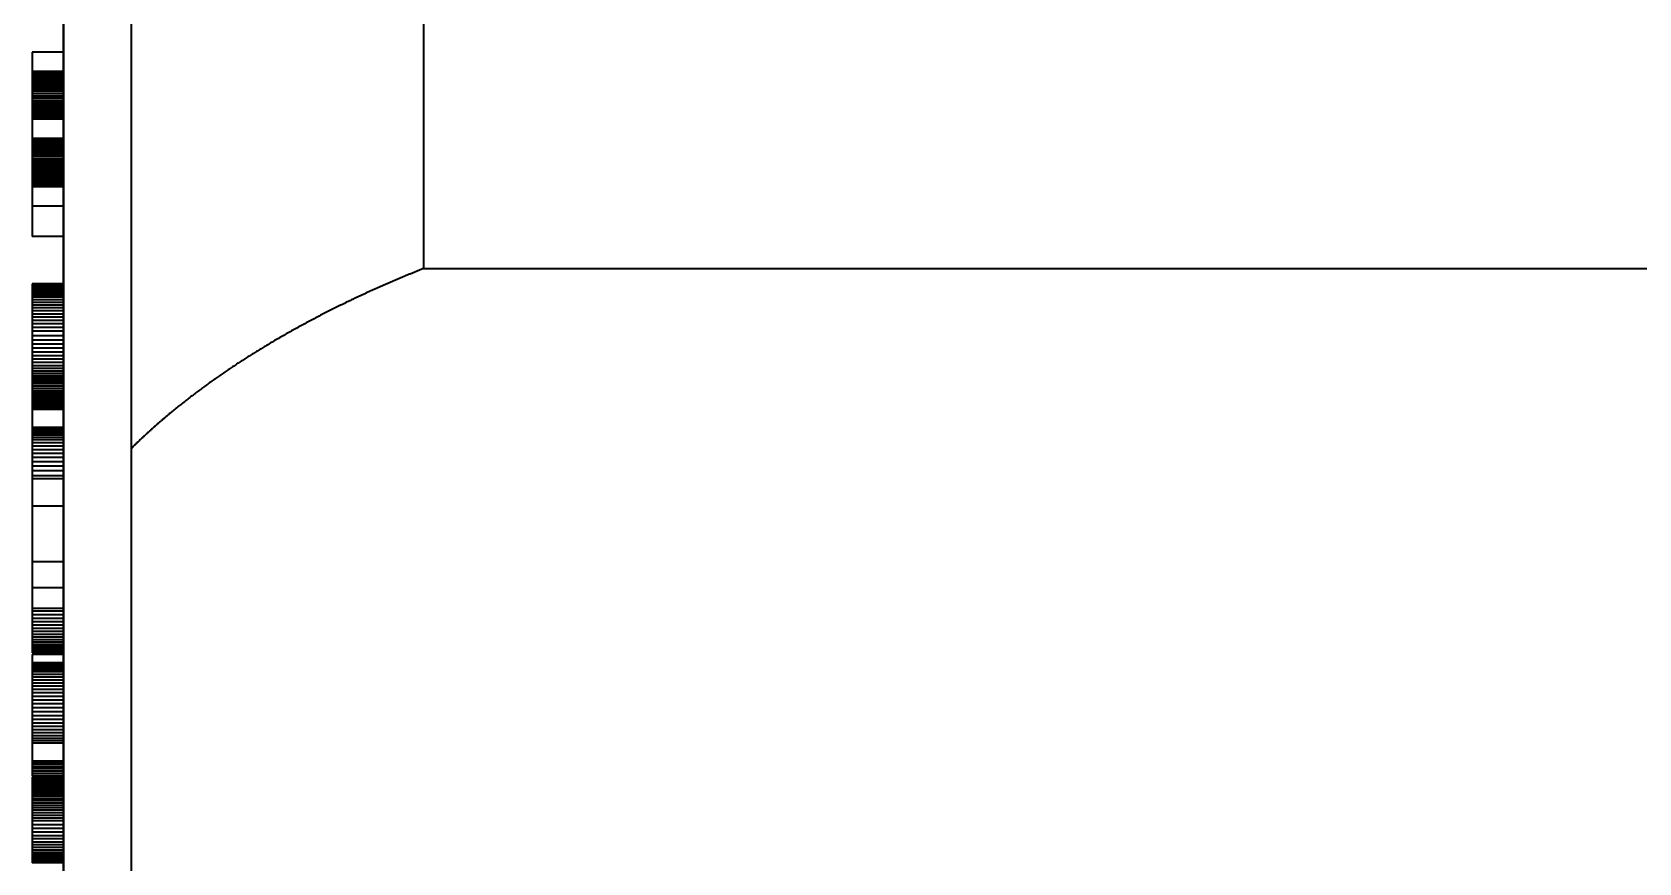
# Model space of a CAD drawing. Extents: x 23 to 417, y 3 to 294.
# Drawn here: x 45.24 to 52.93, y 211.43 to 215.41 of the extents above; entities that cross this region are included whole.
import ezdxf

# ---------------------------------------------------------------- set-up
doc = ezdxf.new("R2010")
doc.units = 0
doc.layers.get('0').update_dxf_attribs({"lineweight": 13})

# ---------------------------------------------------------------- blocks, each defined once
blk = doc.blocks.new('BLOCK4521')
at = {"color": 1, "lineweight": 35}
for p, q in [((-599.502, 25.1), (-599.502, 0)), ((-599.502, 0), (-599.502, 22.625)), ((-572.052, 4.023), (-596.058, 4.023)), ((-599.502, -22.625), (-599.502, 0)), ((-599.502, 0), (-599.502, -25.1))]:
    blk.add_line(p, q, dxfattribs=at)
at = {"color": 1, "lineweight": 35, "ltscale": 0.190277}
blk.add_line((-598.852, 2.303), (-598.852, 9.914), dxfattribs=at)
at = {"color": 1, "lineweight": 35, "ltscale": 0.119418}
blk.add_line((-596.058, 8.8), (-596.058, 4.023), dxfattribs=at)
at = {"color": 1, "lineweight": 35, "ltscale": 0.0075}
for p, q in [((-599.502, 6.095), (-599.802, 6.095)), ((-599.502, 5.912), (-599.802, 5.912)), ((-599.502, 5.912), (-599.802, 5.912)), ((-599.502, 5.911), (-599.802, 5.911)), ((-599.502, 5.911), (-599.802, 5.911)), ((-599.502, 5.909), (-599.802, 5.909)), ((-599.502, 5.908), (-599.802, 5.908)), ((-599.502, 5.906), (-599.802, 5.906)), ((-599.502, 5.903), (-599.802, 5.903)), ((-599.502, 5.901), (-599.802, 5.901)), ((-599.502, 5.898), (-599.802, 5.898)), ((-599.502, 5.894), (-599.802, 5.894)), ((-599.502, 5.89), (-599.802, 5.89)), ((-599.502, 5.886), (-599.802, 5.886)), ((-599.502, 5.881), (-599.802, 5.881)), ((-599.502, 5.875), (-599.802, 5.875)), ((-599.502, 5.869), (-599.802, 5.869)), ((-599.502, 5.862), (-599.802, 5.862)), ((-599.502, 5.855), (-599.802, 5.855)), ((-599.502, 5.847), (-599.802, 5.847)), ((-599.502, 5.838), (-599.802, 5.838)), ((-599.502, 5.829), (-599.802, 5.829)), ((-599.502, 5.82), (-599.802, 5.82)), ((-599.502, 5.81), (-599.802, 5.81)), ((-599.502, 5.8), (-599.802, 5.8)), ((-599.502, 5.789), (-599.802, 5.789)), ((-599.502, 5.778), (-599.802, 5.778)), ((-599.502, 5.767), (-599.802, 5.767)), ((-599.502, 5.755), (-599.802, 5.755)), ((-599.502, 5.743), (-599.802, 5.743)), ((-599.502, 5.731), (-599.802, 5.731)), ((-599.502, 5.719), (-599.802, 5.719)), ((-599.502, 5.696), (-599.802, 5.696)), ((-599.502, 5.674), (-599.802, 5.674)), ((-599.502, 5.654), (-599.802, 5.654)), ((-599.502, 5.633), (-599.802, 5.633)), ((-599.502, 5.614), (-599.802, 5.614)), ((-599.502, 5.595), (-599.802, 5.595)), ((-599.502, 5.577), (-599.802, 5.577)), ((-599.502, 5.56), (-599.802, 5.56)), ((-599.502, 5.544), (-599.802, 5.544)), ((-599.502, 5.528), (-599.802, 5.528)), ((-599.502, 5.514), (-599.802, 5.514)), ((-599.502, 5.501), (-599.802, 5.501)), ((-599.502, 5.49), (-599.802, 5.49)), ((-599.502, 5.48), (-599.802, 5.48)), ((-599.502, 5.472), (-599.802, 5.472)), ((-599.502, 5.465), (-599.802, 5.465)), ((-599.502, 5.46), (-599.802, 5.46)), ((-599.502, 5.456), (-599.802, 5.456)), ((-599.502, 5.453), (-599.802, 5.453)), ((-599.502, 5.453), (-599.802, 5.453)), ((-599.502, 5.269), (-599.802, 5.269)), ((-599.502, 5.268), (-599.802, 5.268)), ((-599.502, 5.267), (-599.802, 5.267)), ((-599.502, 5.264), (-599.802, 5.264)), ((-599.502, 5.261), (-599.802, 5.261)), ((-599.502, 5.257), (-599.802, 5.257)), ((-599.502, 5.252), (-599.802, 5.252)), ((-599.502, 5.246), (-599.802, 5.246)), ((-599.502, 5.24), (-599.802, 5.24)), ((-599.502, 5.232), (-599.802, 5.232)), ((-599.502, 5.224), (-599.802, 5.224)), ((-599.502, 5.214), (-599.802, 5.214)), ((-599.502, 5.203), (-599.802, 5.203)), ((-599.502, 5.191), (-599.802, 5.191)), ((-599.502, 5.178), (-599.802, 5.178)), ((-599.502, 5.164), (-599.802, 5.164)), ((-599.502, 5.149), (-599.802, 5.149)), ((-599.502, 5.132), (-599.802, 5.132)), ((-599.502, 5.115), (-599.802, 5.115)), ((-599.502, 5.096), (-599.802, 5.096)), ((-599.502, 5.076), (-599.802, 5.076)), ((-599.502, 5.061), (-599.802, 5.061)), ((-599.502, 5.046), (-599.802, 5.046)), ((-599.502, 5.031), (-599.802, 5.031)), ((-599.502, 5.016), (-599.802, 5.016)), ((-599.502, 5.001), (-599.802, 5.001)), ((-599.502, 4.987), (-599.802, 4.987)), ((-599.502, 4.973), (-599.802, 4.973)), ((-599.502, 4.959), (-599.802, 4.959)), ((-599.502, 4.946), (-599.802, 4.946)), ((-599.502, 4.932), (-599.802, 4.932)), ((-599.502, 4.92), (-599.802, 4.92)), ((-599.502, 4.907), (-599.802, 4.907)), ((-599.502, 4.896), (-599.802, 4.896)), ((-599.502, 4.885), (-599.802, 4.885)), ((-599.502, 4.876), (-599.802, 4.876)), ((-599.502, 4.866), (-599.802, 4.866)), ((-599.502, 4.858), (-599.802, 4.858)), ((-599.502, 4.85), (-599.802, 4.85)), ((-599.502, 4.843), (-599.802, 4.843)), ((-599.502, 4.837), (-599.802, 4.837)), ((-599.502, 4.831), (-599.802, 4.831)), ((-599.502, 4.826), (-599.802, 4.826)), ((-599.502, 4.822), (-599.802, 4.822)), ((-599.502, 4.818), (-599.802, 4.818)), ((-599.502, 4.815), (-599.802, 4.815)), ((-599.502, 4.812), (-599.802, 4.812)), ((-599.502, 4.81), (-599.802, 4.81)), ((-599.502, 4.808), (-599.802, 4.808)), ((-599.502, 4.807), (-599.802, 4.807)), ((-599.502, 4.807), (-599.802, 4.807)), ((-599.502, 4.623), (-599.802, 4.623)), ((-599.502, 4.332), (-599.802, 4.332)), ((-599.502, 3.877), (-599.802, 3.877)), ((-599.502, 3.87), (-599.802, 3.87)), ((-599.502, 3.862), (-599.802, 3.862)), ((-599.502, 3.851), (-599.802, 3.851)), ((-599.502, 3.839), (-599.802, 3.839)), ((-599.502, 3.824), (-599.802, 3.824)), ((-599.502, 3.808), (-599.802, 3.808)), ((-599.502, 3.79), (-599.802, 3.79)), ((-599.502, 3.771), (-599.802, 3.771)), ((-599.502, 3.749), (-599.802, 3.749)), ((-599.502, 3.725), (-599.802, 3.725)), ((-599.502, 3.7), (-599.802, 3.7)), ((-599.502, 3.674), (-599.802, 3.674)), ((-599.502, 3.647), (-599.802, 3.647)), ((-599.502, 3.619), (-599.802, 3.619)), ((-599.502, 3.589), (-599.802, 3.589)), ((-599.502, 3.559), (-599.802, 3.559)), ((-599.502, 3.527), (-599.802, 3.527)), ((-599.502, 3.494), (-599.802, 3.494)), ((-599.502, 3.46), (-599.802, 3.46)), ((-599.502, 3.425), (-599.802, 3.425)), ((-599.502, 3.381), (-599.802, 3.381)), ((-599.502, 3.339), (-599.802, 3.339)), ((-599.502, 3.299), (-599.802, 3.299)), ((-599.502, 3.261), (-599.802, 3.261)), ((-599.502, 3.224), (-599.802, 3.224)), ((-599.502, 3.189), (-599.802, 3.189)), ((-599.502, 3.156), (-599.802, 3.156)), ((-599.502, 3.124), (-599.802, 3.124)), ((-599.502, 3.094), (-599.802, 3.094)), ((-599.502, 3.066), (-599.802, 3.066)), ((-599.502, 3.041), (-599.802, 3.041)), ((-599.502, 3.018), (-599.802, 3.018)), ((-599.502, 2.997), (-599.802, 2.997)), ((-599.502, 2.98), (-599.802, 2.98)), ((-599.502, 2.965), (-599.802, 2.965)), ((-599.502, 2.953), (-599.802, 2.953)), ((-599.502, 2.943), (-599.802, 2.943)), ((-599.502, 2.936), (-599.802, 2.936)), ((-599.502, 2.932), (-599.802, 2.932)), ((-599.502, 2.931), (-599.802, 2.931)), ((-599.502, 2.919), (-599.802, 2.919)), ((-599.502, 2.897), (-599.802, 2.897)), ((-599.502, 2.876), (-599.802, 2.876)), ((-599.502, 2.855), (-599.802, 2.855)), ((-599.502, 2.835), (-599.802, 2.835)), ((-599.502, 2.816), (-599.802, 2.816)), ((-599.502, 2.797), (-599.802, 2.797)), ((-599.502, 2.779), (-599.802, 2.779)), ((-599.502, 2.762), (-599.802, 2.762)), ((-599.502, 2.746), (-599.802, 2.746)), ((-599.502, 2.731), (-599.802, 2.731)), ((-599.502, 2.718), (-599.802, 2.718)), ((-599.502, 2.707), (-599.802, 2.707)), ((-599.502, 2.698), (-599.802, 2.698)), ((-599.502, 2.69), (-599.802, 2.69)), ((-599.502, 2.684), (-599.802, 2.684)), ((-599.502, 2.68), (-599.802, 2.68)), ((-599.502, 2.677), (-599.802, 2.677)), ((-599.502, 2.676), (-599.802, 2.676)), ((-599.502, 2.504), (-599.802, 2.504)), ((-599.502, 2.502), (-599.802, 2.502)), ((-599.502, 2.499), (-599.802, 2.499)), ((-599.502, 2.493), (-599.802, 2.493)), ((-599.502, 2.485), (-599.802, 2.485)), ((-599.502, 2.474), (-599.802, 2.474)), ((-599.502, 2.461), (-599.802, 2.461)), ((-599.502, 2.445), (-599.802, 2.445)), ((-599.502, 2.428), (-599.802, 2.428)), ((-599.502, 2.407), (-599.802, 2.407)), ((-599.502, 2.385), (-599.802, 2.385)), ((-599.502, 2.355), (-599.802, 2.355)), ((-599.502, 2.323), (-599.802, 2.323)), ((-599.502, 2.289), (-599.802, 2.289)), ((-599.502, 2.253), (-599.802, 2.253)), ((-599.502, 2.214), (-599.802, 2.214)), ((-599.502, 2.174), (-599.802, 2.174)), ((-599.502, 2.131), (-599.802, 2.131)), ((-599.502, 2.087), (-599.802, 2.087)), ((-599.502, 2.04), (-599.802, 2.04)), ((-599.502, 2.011), (-599.802, 2.011)), ((-599.502, 1.749), (-599.802, 1.749)), ((-599.502, 1.215), (-599.802, 1.215)), ((-599.502, 0.969), (-599.802, 0.969)), ((-599.502, 0.771), (-599.802, 0.771)), ((-599.502, 0.745), (-599.802, 0.745)), ((-599.502, 0.709), (-599.802, 0.709)), ((-599.502, 0.674), (-599.802, 0.674)), ((-599.502, 0.641), (-599.802, 0.641)), ((-599.502, 0.609), (-599.802, 0.609)), ((-599.502, 0.578), (-599.802, 0.578)), ((-599.502, 0.548), (-599.802, 0.548)), ((-599.502, 0.52), (-599.802, 0.52)), ((-599.502, 0.494), (-599.802, 0.494)), ((-599.502, 0.469), (-599.802, 0.469)), ((-599.502, 0.446), (-599.802, 0.446)), ((-599.502, 0.425), (-599.802, 0.425)), ((-599.502, 0.407), (-599.802, 0.407)), ((-599.502, 0.391), (-599.802, 0.391)), ((-599.502, 0.377), (-599.802, 0.377)), ((-599.502, 0.366), (-599.802, 0.366)), ((-599.502, 0.357), (-599.802, 0.357)), ((-599.502, 0.349), (-599.802, 0.349)), ((-599.502, 0.345), (-599.802, 0.345)), ((-599.502, 0.329), (-599.802, 0.329)), ((-599.502, 0.251), (-599.802, 0.251)), ((-599.502, 0.249), (-599.802, 0.249)), ((-599.502, 0.245), (-599.802, 0.245)), ((-599.502, 0.238), (-599.802, 0.238)), ((-599.502, 0.229), (-599.802, 0.229)), ((-599.502, 0.216), (-599.802, 0.216)), ((-599.502, 0.201), (-599.802, 0.201)), ((-599.502, 0.183), (-599.802, 0.183)), ((-599.502, 0.162), (-599.802, 0.162)), ((-599.502, 0.139), (-599.802, 0.139)), ((-599.502, 0.113), (-599.802, 0.113)), ((-599.502, 0.084), (-599.802, 0.084)), ((-599.502, 0.055), (-599.802, 0.055)), ((-599.502, 0.025), (-599.802, 0.025)), ((-599.502, -0.007), (-599.802, -0.007)), ((-599.502, -0.039), (-599.802, -0.039)), ((-599.502, -0.073), (-599.802, -0.073)), ((-599.502, -0.108), (-599.802, -0.108)), ((-599.502, -0.144), (-599.802, -0.144)), ((-599.502, -0.181), (-599.802, -0.181)), ((-599.502, -0.219), (-599.802, -0.219)), ((-599.502, -0.257), (-599.802, -0.257)), ((-599.502, -0.293), (-599.802, -0.293)), ((-599.502, -0.327), (-599.802, -0.327)), ((-599.502, -0.36), (-599.802, -0.36)), ((-599.502, -0.391), (-599.802, -0.391)), ((-599.502, -0.42), (-599.802, -0.42)), ((-599.502, -0.448), (-599.802, -0.448)), ((-599.502, -0.474), (-599.802, -0.474)), ((-599.502, -0.498), (-599.802, -0.498)), ((-599.502, -0.521), (-599.802, -0.521)), ((-599.502, -0.692), (-599.802, -0.692)), ((-599.502, -0.706), (-599.802, -0.706)), ((-599.502, -0.725), (-599.802, -0.725)), ((-599.502, -0.745), (-599.802, -0.745)), ((-599.502, -0.766), (-599.802, -0.766)), ((-599.502, -0.787), (-599.802, -0.787)), ((-599.502, -0.809), (-599.802, -0.809)), ((-599.502, -0.832), (-599.802, -0.832)), ((-599.502, -0.841), (-599.802, -0.841)), ((-599.502, -0.841), (-599.802, -0.841)), ((-599.502, -0.843), (-599.802, -0.843)), ((-599.502, -0.845), (-599.802, -0.845)), ((-599.502, -0.848), (-599.802, -0.848)), ((-599.502, -0.852), (-599.802, -0.852)), ((-599.502, -0.857), (-599.802, -0.857)), ((-599.502, -0.863), (-599.802, -0.863)), ((-599.502, -0.87), (-599.802, -0.87)), ((-599.502, -0.878), (-599.802, -0.878)), ((-599.502, -0.887), (-599.802, -0.887)), ((-599.502, -0.896), (-599.802, -0.896)), ((-599.502, -0.907), (-599.802, -0.907)), ((-599.502, -0.919), (-599.802, -0.919)), ((-599.502, -0.931), (-599.802, -0.931)), ((-599.502, -0.945), (-599.802, -0.945)), ((-599.502, -0.96), (-599.802, -0.96)), ((-599.502, -0.976), (-599.802, -0.976)), ((-599.502, -0.993), (-599.802, -0.993)), ((-599.502, -1.012), (-599.802, -1.012)), ((-599.502, -1.031), (-599.802, -1.031)), ((-599.502, -1.051), (-599.802, -1.051)), ((-599.502, -1.072), (-599.802, -1.072)), ((-599.502, -1.093), (-599.802, -1.093)), ((-599.502, -1.115), (-599.802, -1.115)), ((-599.502, -1.138), (-599.802, -1.138)), ((-599.502, -1.162), (-599.802, -1.162)), ((-599.502, -1.186), (-599.802, -1.186)), ((-599.502, -1.211), (-599.802, -1.211)), ((-599.502, -1.236), (-599.802, -1.236)), ((-599.502, -1.263), (-599.802, -1.263)), ((-599.502, -1.301), (-599.802, -1.301)), ((-599.502, -1.338), (-599.802, -1.338)), ((-599.502, -1.373), (-599.802, -1.373)), ((-599.502, -1.406), (-599.802, -1.406)), ((-599.502, -1.437), (-599.802, -1.437)), ((-599.502, -1.466), (-599.802, -1.466)), ((-599.502, -1.494), (-599.802, -1.494)), ((-599.502, -1.519), (-599.802, -1.519)), ((-599.502, -1.543), (-599.802, -1.543)), ((-599.502, -1.565), (-599.802, -1.565)), ((-599.502, -1.585), (-599.802, -1.585)), ((-599.502, -1.603), (-599.802, -1.603)), ((-599.502, -1.618), (-599.802, -1.618)), ((-599.502, -1.631), (-599.802, -1.631)), ((-599.502, -1.643), (-599.802, -1.643)), ((-599.502, -1.652), (-599.802, -1.652)), ((-599.502, -1.658), (-599.802, -1.658)), ((-599.502, -1.663), (-599.802, -1.663)), ((-599.502, -1.665), (-599.802, -1.665)), ((-599.502, -1.666), (-599.802, -1.666))]:
    blk.add_line(p, q, dxfattribs=at)
at = {"color": 1, "lineweight": 35, "ltscale": 0.004579}
blk.add_line((-599.802, 6.095), (-599.802, 5.912), dxfattribs=at)
at = {"color": 1, "lineweight": 35, "ltscale": 3.13e-05}
blk.add_line((-599.802, 5.911), (-599.802, 5.909), dxfattribs=at)
at = {"color": 1, "lineweight": 35, "ltscale": 4.005e-05}
blk.add_line((-599.802, 5.909), (-599.802, 5.908), dxfattribs=at)
at = {"color": 1, "lineweight": 35, "ltscale": 4.92e-05}
blk.add_line((-599.802, 5.908), (-599.802, 5.906), dxfattribs=at)
at = {"color": 1, "lineweight": 35, "ltscale": 5.8375e-05}
blk.add_line((-599.802, 5.906), (-599.802, 5.903), dxfattribs=at)
at = {"color": 1, "lineweight": 35, "ltscale": 6.7125e-05}
blk.add_line((-599.802, 5.903), (-599.802, 5.901), dxfattribs=at)
at = {"color": 1, "lineweight": 35, "ltscale": 7.5925e-05}
blk.add_line((-599.802, 5.901), (-599.802, 5.898), dxfattribs=at)
at = {"color": 1, "lineweight": 35, "ltscale": 8.5075e-05}
blk.add_line((-599.802, 5.898), (-599.802, 5.894), dxfattribs=at)
at = {"color": 1, "lineweight": 35, "ltscale": 9.6875e-05}
blk.add_line((-599.802, 5.894), (-599.802, 5.89), dxfattribs=at)
at = {"color": 1, "lineweight": 35, "ltscale": 0.0001114}
blk.add_line((-599.802, 5.89), (-599.802, 5.886), dxfattribs=at)
at = {"color": 1, "lineweight": 35, "ltscale": 0.000126275}
for p, q in [((-599.802, 5.886), (-599.802, 5.881)), ((-599.802, 4.831), (-599.802, 4.826))]:
    blk.add_line(p, q, dxfattribs=at)
at = {"color": 1, "lineweight": 35, "ltscale": 0.000140375}
blk.add_line((-599.802, 5.881), (-599.802, 5.875), dxfattribs=at)
at = {"color": 1, "lineweight": 35, "ltscale": 0.00015525}
blk.add_line((-599.802, 5.875), (-599.802, 5.869), dxfattribs=at)
at = {"color": 1, "lineweight": 35, "ltscale": 0.00016975}
blk.add_line((-599.802, 5.869), (-599.802, 5.862), dxfattribs=at)
at = {"color": 1, "lineweight": 35, "ltscale": 0.00018425}
blk.add_line((-599.802, 5.862), (-599.802, 5.855), dxfattribs=at)
at = {"color": 1, "lineweight": 35, "ltscale": 0.00019875}
blk.add_line((-599.802, 5.855), (-599.802, 5.847), dxfattribs=at)
at = {"color": 1, "lineweight": 35, "ltscale": 0.000213625}
blk.add_line((-599.802, 5.847), (-599.802, 5.838), dxfattribs=at)
at = {"color": 1, "lineweight": 35, "ltscale": 0.000228125}
blk.add_line((-599.802, 5.838), (-599.802, 5.829), dxfattribs=at)
at = {"color": 1, "lineweight": 35, "ltscale": 0.000239175}
for p, q in [((-599.802, 5.829), (-599.802, 5.82)), ((-599.802, 5.224), (-599.802, 5.214))]:
    blk.add_line(p, q, dxfattribs=at)
at = {"color": 1, "lineweight": 35, "ltscale": 0.000247575}
blk.add_line((-599.802, 5.82), (-599.802, 5.81), dxfattribs=at)
at = {"color": 1, "lineweight": 35, "ltscale": 0.000255975}
blk.add_line((-599.802, 5.81), (-599.802, 5.8), dxfattribs=at)
at = {"color": 1, "lineweight": 35, "ltscale": 0.000263975}
blk.add_line((-599.802, 5.8), (-599.802, 5.789), dxfattribs=at)
at = {"color": 1, "lineweight": 35, "ltscale": 0.000271975}
blk.add_line((-599.802, 5.789), (-599.802, 5.778), dxfattribs=at)
at = {"color": 1, "lineweight": 35, "ltscale": 0.000280375}
blk.add_line((-599.802, 5.778), (-599.802, 5.767), dxfattribs=at)
at = {"color": 1, "lineweight": 35, "ltscale": 0.000288775}
blk.add_line((-599.802, 5.767), (-599.802, 5.755), dxfattribs=at)
at = {"color": 1, "lineweight": 35, "ltscale": 0.0002964}
blk.add_line((-599.802, 5.755), (-599.802, 5.743), dxfattribs=at)
at = {"color": 1, "lineweight": 35, "ltscale": 0.000305175}
blk.add_line((-599.802, 5.743), (-599.802, 5.731), dxfattribs=at)
at = {"color": 1, "lineweight": 35, "ltscale": 0.0003132}
blk.add_line((-599.802, 5.731), (-599.802, 5.719), dxfattribs=at)
at = {"color": 1, "lineweight": 35, "ltscale": 0.00056305}
blk.add_line((-599.802, 5.719), (-599.802, 5.696), dxfattribs=at)
at = {"color": 1, "lineweight": 35, "ltscale": 0.000543975}
blk.add_line((-599.802, 5.696), (-599.802, 5.674), dxfattribs=at)
at = {"color": 1, "lineweight": 35, "ltscale": 0.00052415}
blk.add_line((-599.802, 5.674), (-599.802, 5.654), dxfattribs=at)
at = {"color": 1, "lineweight": 35, "ltscale": 0.00050505}
blk.add_line((-599.802, 5.654), (-599.802, 5.633), dxfattribs=at)
at = {"color": 1, "lineweight": 35, "ltscale": 0.000485625}
blk.add_line((-599.802, 5.633), (-599.802, 5.614), dxfattribs=at)
at = {"color": 1, "lineweight": 35, "ltscale": 0.00046615}
blk.add_line((-599.802, 5.614), (-599.802, 5.595), dxfattribs=at)
at = {"color": 1, "lineweight": 35, "ltscale": 0.000446325}
blk.add_line((-599.802, 5.595), (-599.802, 5.577), dxfattribs=at)
at = {"color": 1, "lineweight": 35, "ltscale": 0.000427225}
blk.add_line((-599.802, 5.577), (-599.802, 5.56), dxfattribs=at)
at = {"color": 1, "lineweight": 35, "ltscale": 0.0004078}
blk.add_line((-599.802, 5.56), (-599.802, 5.544), dxfattribs=at)
at = {"color": 1, "lineweight": 35, "ltscale": 0.00038835}
for p, q in [((-599.802, 5.544), (-599.802, 5.528)), ((-599.802, -1.603), (-599.802, -1.618))]:
    blk.add_line(p, q, dxfattribs=at)
at = {"color": 1, "lineweight": 35, "ltscale": 0.000359725}
blk.add_line((-599.802, 5.528), (-599.802, 5.514), dxfattribs=at)
at = {"color": 1, "lineweight": 35, "ltscale": 0.000321575}
blk.add_line((-599.802, 5.514), (-599.802, 5.501), dxfattribs=at)
at = {"color": 1, "lineweight": 35, "ltscale": 0.0002842}
blk.add_line((-599.802, 5.501), (-599.802, 5.49), dxfattribs=at)
at = {"color": 1, "lineweight": 35, "ltscale": 0.000246025}
blk.add_line((-599.802, 5.49), (-599.802, 5.48), dxfattribs=at)
at = {"color": 1, "lineweight": 35, "ltscale": 0.0002083}
blk.add_line((-599.802, 5.48), (-599.802, 5.472), dxfattribs=at)
at = {"color": 1, "lineweight": 35, "ltscale": 0.000170125}
blk.add_line((-599.802, 5.472), (-599.802, 5.465), dxfattribs=at)
at = {"color": 1, "lineweight": 35, "ltscale": 0.000132375}
blk.add_line((-599.802, 5.465), (-599.802, 5.46), dxfattribs=at)
at = {"color": 1, "lineweight": 35, "ltscale": 9.4975e-05}
blk.add_line((-599.802, 5.46), (-599.802, 5.456), dxfattribs=at)
at = {"color": 1, "lineweight": 35, "ltscale": 5.6475e-05}
blk.add_line((-599.802, 5.456), (-599.802, 5.453), dxfattribs=at)
at = {"color": 1, "lineweight": 35, "ltscale": 0.004604}
for p, q in [((-599.802, 5.453), (-599.802, 5.269)), ((-599.802, 4.807), (-599.802, 4.623))]:
    blk.add_line(p, q, dxfattribs=at)
at = {"color": 1, "lineweight": 35, "ltscale": 3.3575e-05}
blk.add_line((-599.802, 5.268), (-599.802, 5.267), dxfattribs=at)
at = {"color": 1, "lineweight": 35, "ltscale": 5.645e-05}
blk.add_line((-599.802, 5.267), (-599.802, 5.264), dxfattribs=at)
at = {"color": 1, "lineweight": 35, "ltscale": 7.8575e-05}
blk.add_line((-599.802, 5.264), (-599.802, 5.261), dxfattribs=at)
at = {"color": 1, "lineweight": 35, "ltscale": 0.000101475}
blk.add_line((-599.802, 5.261), (-599.802, 5.257), dxfattribs=at)
at = {"color": 1, "lineweight": 35, "ltscale": 0.0001236}
blk.add_line((-599.802, 5.257), (-599.802, 5.252), dxfattribs=at)
at = {"color": 1, "lineweight": 35, "ltscale": 0.000146475}
blk.add_line((-599.802, 5.252), (-599.802, 5.246), dxfattribs=at)
at = {"color": 1, "lineweight": 35, "ltscale": 0.000168625}
blk.add_line((-599.802, 5.246), (-599.802, 5.24), dxfattribs=at)
at = {"color": 1, "lineweight": 35, "ltscale": 0.0001915}
blk.add_line((-599.802, 5.24), (-599.802, 5.232), dxfattribs=at)
at = {"color": 1, "lineweight": 35, "ltscale": 0.000214}
blk.add_line((-599.802, 5.232), (-599.802, 5.224), dxfattribs=at)
at = {"color": 1, "lineweight": 35, "ltscale": 0.000268175}
blk.add_line((-599.802, 5.214), (-599.802, 5.203), dxfattribs=at)
at = {"color": 1, "lineweight": 35, "ltscale": 0.000296775}
blk.add_line((-599.802, 5.203), (-599.802, 5.191), dxfattribs=at)
at = {"color": 1, "lineweight": 35, "ltscale": 0.0003254}
blk.add_line((-599.802, 5.191), (-599.802, 5.178), dxfattribs=at)
at = {"color": 1, "lineweight": 35, "ltscale": 0.000354}
blk.add_line((-599.802, 5.178), (-599.802, 5.164), dxfattribs=at)
at = {"color": 1, "lineweight": 35, "ltscale": 0.000382625}
blk.add_line((-599.802, 5.164), (-599.802, 5.149), dxfattribs=at)
at = {"color": 1, "lineweight": 35, "ltscale": 0.000411225}
blk.add_line((-599.802, 5.149), (-599.802, 5.132), dxfattribs=at)
at = {"color": 1, "lineweight": 35, "ltscale": 0.000440225}
blk.add_line((-599.802, 5.132), (-599.802, 5.115), dxfattribs=at)
at = {"color": 1, "lineweight": 35, "ltscale": 0.000468425}
blk.add_line((-599.802, 5.115), (-599.802, 5.096), dxfattribs=at)
at = {"color": 1, "lineweight": 35, "ltscale": 0.00049745}
blk.add_line((-599.802, 5.096), (-599.802, 5.076), dxfattribs=at)
at = {"color": 1, "lineweight": 35, "ltscale": 0.00038565}
for p, q in [((-599.802, 5.076), (-599.802, 5.061)), ((-599.802, 2.461), (-599.802, 2.445))]:
    blk.add_line(p, q, dxfattribs=at)
at = {"color": 1, "lineweight": 35, "ltscale": 0.00037995}
for p, q in [((-599.802, 5.061), (-599.802, 5.046)), ((-599.802, 0.216), (-599.802, 0.201))]:
    blk.add_line(p, q, dxfattribs=at)
at = {"color": 1, "lineweight": 35, "ltscale": 0.000374225}
for p, q in [((-599.802, 5.046), (-599.802, 5.031)), ((-599.802, -0.945), (-599.802, -0.96))]:
    blk.add_line(p, q, dxfattribs=at)
at = {"color": 1, "lineweight": 35, "ltscale": 0.000368125}
blk.add_line((-599.802, 5.031), (-599.802, 5.016), dxfattribs=at)
at = {"color": 1, "lineweight": 35, "ltscale": 0.0003624}
blk.add_line((-599.802, 5.016), (-599.802, 5.001), dxfattribs=at)
at = {"color": 1, "lineweight": 35, "ltscale": 0.000356675}
blk.add_line((-599.802, 5.001), (-599.802, 4.987), dxfattribs=at)
at = {"color": 1, "lineweight": 35, "ltscale": 0.00035055}
blk.add_line((-599.802, 4.987), (-599.802, 4.973), dxfattribs=at)
at = {"color": 1, "lineweight": 35, "ltscale": 0.000344475}
blk.add_line((-599.802, 4.973), (-599.802, 4.959), dxfattribs=at)
at = {"color": 1, "lineweight": 35, "ltscale": 0.00033875}
blk.add_line((-599.802, 4.959), (-599.802, 4.946), dxfattribs=at)
at = {"color": 1, "lineweight": 35, "ltscale": 0.000333025}
blk.add_line((-599.802, 4.946), (-599.802, 4.932), dxfattribs=at)
at = {"color": 1, "lineweight": 35, "ltscale": 0.000320825}
for p, q in [((-599.802, 4.932), (-599.802, 4.92)), ((-599.802, -0.919), (-599.802, -0.931))]:
    blk.add_line(p, q, dxfattribs=at)
at = {"color": 1, "lineweight": 35, "ltscale": 0.000302875}
blk.add_line((-599.802, 4.92), (-599.802, 4.907), dxfattribs=at)
at = {"color": 1, "lineweight": 35, "ltscale": 0.000284575}
blk.add_line((-599.802, 4.907), (-599.802, 4.896), dxfattribs=at)
at = {"color": 1, "lineweight": 35, "ltscale": 0.000266275}
blk.add_line((-599.802, 4.896), (-599.802, 4.885), dxfattribs=at)
at = {"color": 1, "lineweight": 35, "ltscale": 0.000248325}
blk.add_line((-599.802, 4.885), (-599.802, 4.876), dxfattribs=at)
at = {"color": 1, "lineweight": 35, "ltscale": 0.000230025}
blk.add_line((-599.802, 4.876), (-599.802, 4.866), dxfattribs=at)
at = {"color": 1, "lineweight": 35, "ltscale": 0.0002121}
blk.add_line((-599.802, 4.866), (-599.802, 4.858), dxfattribs=at)
at = {"color": 1, "lineweight": 35, "ltscale": 0.0001938}
blk.add_line((-599.802, 4.858), (-599.802, 4.85), dxfattribs=at)
at = {"color": 1, "lineweight": 35, "ltscale": 0.000175475}
blk.add_line((-599.802, 4.85), (-599.802, 4.843), dxfattribs=at)
at = {"color": 1, "lineweight": 35, "ltscale": 0.000157525}
blk.add_line((-599.802, 4.843), (-599.802, 4.837), dxfattribs=at)
at = {"color": 1, "lineweight": 35, "ltscale": 0.000140775}
blk.add_line((-599.802, 4.837), (-599.802, 4.831), dxfattribs=at)
at = {"color": 1, "lineweight": 35, "ltscale": 0.000111375}
blk.add_line((-599.802, 4.826), (-599.802, 4.822), dxfattribs=at)
at = {"color": 1, "lineweight": 35, "ltscale": 9.6125e-05}
blk.add_line((-599.802, 4.822), (-599.802, 4.818), dxfattribs=at)
at = {"color": 1, "lineweight": 35, "ltscale": 8.165e-05}
blk.add_line((-599.802, 4.818), (-599.802, 4.815), dxfattribs=at)
at = {"color": 1, "lineweight": 35, "ltscale": 6.675e-05}
blk.add_line((-599.802, 4.815), (-599.802, 4.812), dxfattribs=at)
at = {"color": 1, "lineweight": 35, "ltscale": 5.1875e-05}
blk.add_line((-599.802, 4.812), (-599.802, 4.81), dxfattribs=at)
at = {"color": 1, "lineweight": 35, "ltscale": 3.74e-05}
blk.add_line((-599.802, 4.81), (-599.802, 4.808), dxfattribs=at)
at = {"color": 1, "lineweight": 35, "ltscale": 0.007266}
blk.add_line((-599.802, 4.623), (-599.802, 4.332), dxfattribs=at)
at = {"color": 1, "lineweight": 35, "ltscale": 0.000171275}
blk.add_line((-599.802, 3.877), (-599.802, 3.87), dxfattribs=at)
at = {"color": 1, "lineweight": 35, "ltscale": 0.000217825}
blk.add_line((-599.802, 3.87), (-599.802, 3.862), dxfattribs=at)
at = {"color": 1, "lineweight": 35, "ltscale": 0.00026435}
blk.add_line((-599.802, 3.862), (-599.802, 3.851), dxfattribs=at)
at = {"color": 1, "lineweight": 35, "ltscale": 0.000310125}
blk.add_line((-599.802, 3.851), (-599.802, 3.839), dxfattribs=at)
at = {"color": 1, "lineweight": 35, "ltscale": 0.000357075}
blk.add_line((-599.802, 3.839), (-599.802, 3.824), dxfattribs=at)
at = {"color": 1, "lineweight": 35, "ltscale": 0.000402825}
blk.add_line((-599.802, 3.824), (-599.802, 3.808), dxfattribs=at)
at = {"color": 1, "lineweight": 35, "ltscale": 0.000449375}
blk.add_line((-599.802, 3.808), (-599.802, 3.79), dxfattribs=at)
at = {"color": 1, "lineweight": 35, "ltscale": 0.000495525}
blk.add_line((-599.802, 3.79), (-599.802, 3.771), dxfattribs=at)
at = {"color": 1, "lineweight": 35, "ltscale": 0.000542075}
blk.add_line((-599.802, 3.771), (-599.802, 3.749), dxfattribs=at)
at = {"color": 1, "lineweight": 35, "ltscale": 0.000588225}
blk.add_line((-599.802, 3.749), (-599.802, 3.725), dxfattribs=at)
at = {"color": 1, "lineweight": 35, "ltscale": 0.000625225}
blk.add_line((-599.802, 3.725), (-599.802, 3.7), dxfattribs=at)
at = {"color": 1, "lineweight": 35, "ltscale": 0.000653075}
blk.add_line((-599.802, 3.7), (-599.802, 3.674), dxfattribs=at)
at = {"color": 1, "lineweight": 35, "ltscale": 0.000680925}
blk.add_line((-599.802, 3.674), (-599.802, 3.647), dxfattribs=at)
at = {"color": 1, "lineweight": 35, "ltscale": 0.00070915}
blk.add_line((-599.802, 3.647), (-599.802, 3.619), dxfattribs=at)
at = {"color": 1, "lineweight": 35, "ltscale": 0.000736625}
blk.add_line((-599.802, 3.619), (-599.802, 3.589), dxfattribs=at)
at = {"color": 1, "lineweight": 35, "ltscale": 0.000764825}
blk.add_line((-599.802, 3.589), (-599.802, 3.559), dxfattribs=at)
at = {"color": 1, "lineweight": 35, "ltscale": 0.0007927}
blk.add_line((-599.802, 3.559), (-599.802, 3.527), dxfattribs=at)
at = {"color": 1, "lineweight": 35, "ltscale": 0.00082055}
blk.add_line((-599.802, 3.527), (-599.802, 3.494), dxfattribs=at)
at = {"color": 1, "lineweight": 35, "ltscale": 0.000848375}
blk.add_line((-599.802, 3.494), (-599.802, 3.46), dxfattribs=at)
at = {"color": 1, "lineweight": 35, "ltscale": 0.00087625}
blk.add_line((-599.802, 3.46), (-599.802, 3.425), dxfattribs=at)
at = {"color": 1, "lineweight": 35, "ltscale": 0.001093}
blk.add_line((-599.802, 3.425), (-599.802, 3.381), dxfattribs=at)
at = {"color": 1, "lineweight": 35, "ltscale": 0.001049}
blk.add_line((-599.802, 3.381), (-599.802, 3.339), dxfattribs=at)
at = {"color": 1, "lineweight": 35, "ltscale": 0.001006}
blk.add_line((-599.802, 3.339), (-599.802, 3.299), dxfattribs=at)
at = {"color": 1, "lineweight": 35, "ltscale": 0.00096245}
blk.add_line((-599.802, 3.299), (-599.802, 3.261), dxfattribs=at)
at = {"color": 1, "lineweight": 35, "ltscale": 0.0009182}
for p, q in [((-599.802, 3.261), (-599.802, 3.224)), ((-599.802, -1.301), (-599.802, -1.338))]:
    blk.add_line(p, q, dxfattribs=at)
at = {"color": 1, "lineweight": 35, "ltscale": 0.0008747}
blk.add_line((-599.802, 3.224), (-599.802, 3.189), dxfattribs=at)
at = {"color": 1, "lineweight": 35, "ltscale": 0.000831225}
blk.add_line((-599.802, 3.189), (-599.802, 3.156), dxfattribs=at)
at = {"color": 1, "lineweight": 35, "ltscale": 0.000786975}
blk.add_line((-599.802, 3.156), (-599.802, 3.124), dxfattribs=at)
at = {"color": 1, "lineweight": 35, "ltscale": 0.000743475}
blk.add_line((-599.802, 3.124), (-599.802, 3.094), dxfattribs=at)
at = {"color": 1, "lineweight": 35, "ltscale": 0.0007}
blk.add_line((-599.802, 3.094), (-599.802, 3.066), dxfattribs=at)
at = {"color": 1, "lineweight": 35, "ltscale": 0.000643925}
blk.add_line((-599.802, 3.066), (-599.802, 3.041), dxfattribs=at)
at = {"color": 1, "lineweight": 35, "ltscale": 0.000576025}
blk.add_line((-599.802, 3.041), (-599.802, 3.018), dxfattribs=at)
at = {"color": 1, "lineweight": 35, "ltscale": 0.0005085}
blk.add_line((-599.802, 3.018), (-599.802, 2.997), dxfattribs=at)
at = {"color": 1, "lineweight": 35, "ltscale": 0.0004406}
blk.add_line((-599.802, 2.997), (-599.802, 2.98), dxfattribs=at)
at = {"color": 1, "lineweight": 35, "ltscale": 0.000372675}
blk.add_line((-599.802, 2.98), (-599.802, 2.965), dxfattribs=at)
at = {"color": 1, "lineweight": 35, "ltscale": 0.0003052}
blk.add_line((-599.802, 2.965), (-599.802, 2.953), dxfattribs=at)
at = {"color": 1, "lineweight": 35, "ltscale": 0.00023725}
blk.add_line((-599.802, 2.953), (-599.802, 2.943), dxfattribs=at)
at = {"color": 1, "lineweight": 35, "ltscale": 0.000169375}
blk.add_line((-599.802, 2.943), (-599.802, 2.936), dxfattribs=at)
at = {"color": 1, "lineweight": 35, "ltscale": 0.00010185}
blk.add_line((-599.802, 2.936), (-599.802, 2.932), dxfattribs=at)
at = {"color": 1, "lineweight": 35, "ltscale": 3.3975e-05}
blk.add_line((-599.802, 2.932), (-599.802, 2.931), dxfattribs=at)
at = {"color": 1, "lineweight": 35, "ltscale": 0.000292282}
blk.add_line((-599.802, 2.931), (-599.802, 2.919), dxfattribs=at)
at = {"color": 1, "lineweight": 35, "ltscale": 0.0005478}
for p, q in [((-599.802, 2.919), (-599.802, 2.897)), ((-599.802, -1.543), (-599.802, -1.565))]:
    blk.add_line(p, q, dxfattribs=at)
at = {"color": 1, "lineweight": 35, "ltscale": 0.00053215}
blk.add_line((-599.802, 2.897), (-599.802, 2.876), dxfattribs=at)
at = {"color": 1, "lineweight": 35, "ltscale": 0.00051575}
blk.add_line((-599.802, 2.876), (-599.802, 2.855), dxfattribs=at)
at = {"color": 1, "lineweight": 35, "ltscale": 0.000499725}
blk.add_line((-599.802, 2.855), (-599.802, 2.835), dxfattribs=at)
at = {"color": 1, "lineweight": 35, "ltscale": 0.0004837}
blk.add_line((-599.802, 2.835), (-599.802, 2.816), dxfattribs=at)
at = {"color": 1, "lineweight": 35, "ltscale": 0.0004673}
blk.add_line((-599.802, 2.816), (-599.802, 2.797), dxfattribs=at)
at = {"color": 1, "lineweight": 35, "ltscale": 0.000451275}
blk.add_line((-599.802, 2.797), (-599.802, 2.779), dxfattribs=at)
at = {"color": 1, "lineweight": 35, "ltscale": 0.00043525}
blk.add_line((-599.802, 2.779), (-599.802, 2.762), dxfattribs=at)
at = {"color": 1, "lineweight": 35, "ltscale": 0.000405875}
blk.add_line((-599.802, 2.762), (-599.802, 2.746), dxfattribs=at)
at = {"color": 1, "lineweight": 35, "ltscale": 0.000363175}
blk.add_line((-599.802, 2.746), (-599.802, 2.731), dxfattribs=at)
at = {"color": 1, "lineweight": 35, "ltscale": 0.000320425}
blk.add_line((-599.802, 2.731), (-599.802, 2.718), dxfattribs=at)
at = {"color": 1, "lineweight": 35, "ltscale": 0.000277725}
blk.add_line((-599.802, 2.718), (-599.802, 2.707), dxfattribs=at)
at = {"color": 1, "lineweight": 35, "ltscale": 0.000234975}
blk.add_line((-599.802, 2.707), (-599.802, 2.698), dxfattribs=at)
at = {"color": 1, "lineweight": 35, "ltscale": 0.00019225}
blk.add_line((-599.802, 2.698), (-599.802, 2.69), dxfattribs=at)
at = {"color": 1, "lineweight": 35, "ltscale": 0.000149175}
blk.add_line((-599.802, 2.69), (-599.802, 2.684), dxfattribs=at)
at = {"color": 1, "lineweight": 35, "ltscale": 0.0001068}
blk.add_line((-599.802, 2.684), (-599.802, 2.68), dxfattribs=at)
at = {"color": 1, "lineweight": 35, "ltscale": 6.41e-05}
blk.add_line((-599.802, 2.68), (-599.802, 2.677), dxfattribs=at)
at = {"color": 1, "lineweight": 35, "ltscale": 0.004321}
blk.add_line((-599.802, 2.676), (-599.802, 2.504), dxfattribs=at)
at = {"color": 1, "lineweight": 35, "ltscale": 2.9375e-05}
blk.add_line((-599.802, 2.504), (-599.802, 2.502), dxfattribs=at)
at = {"color": 1, "lineweight": 35, "ltscale": 8.9275e-05}
blk.add_line((-599.802, 2.502), (-599.802, 2.499), dxfattribs=at)
at = {"color": 1, "lineweight": 35, "ltscale": 0.000148375}
blk.add_line((-599.802, 2.499), (-599.802, 2.493), dxfattribs=at)
at = {"color": 1, "lineweight": 35, "ltscale": 0.000207525}
blk.add_line((-599.802, 2.493), (-599.802, 2.485), dxfattribs=at)
at = {"color": 1, "lineweight": 35, "ltscale": 0.000267025}
blk.add_line((-599.802, 2.485), (-599.802, 2.474), dxfattribs=at)
at = {"color": 1, "lineweight": 35, "ltscale": 0.00032655}
blk.add_line((-599.802, 2.474), (-599.802, 2.461), dxfattribs=at)
at = {"color": 1, "lineweight": 35, "ltscale": 0.000445175}
blk.add_line((-599.802, 2.445), (-599.802, 2.428), dxfattribs=at)
at = {"color": 1, "lineweight": 35, "ltscale": 0.000504325}
blk.add_line((-599.802, 2.428), (-599.802, 2.407), dxfattribs=at)
at = {"color": 1, "lineweight": 35, "ltscale": 0.0005638}
blk.add_line((-599.802, 2.407), (-599.802, 2.385), dxfattribs=at)
at = {"color": 1, "lineweight": 35, "ltscale": 0.000747675}
blk.add_line((-599.802, 2.385), (-599.802, 2.355), dxfattribs=at)
at = {"color": 1, "lineweight": 35, "ltscale": 0.000800325}
blk.add_line((-599.802, 2.355), (-599.802, 2.323), dxfattribs=at)
at = {"color": 1, "lineweight": 35, "ltscale": 0.00085335}
blk.add_line((-599.802, 2.323), (-599.802, 2.289), dxfattribs=at)
at = {"color": 1, "lineweight": 35, "ltscale": 0.0009056}
blk.add_line((-599.802, 2.289), (-599.802, 2.253), dxfattribs=at)
at = {"color": 1, "lineweight": 35, "ltscale": 0.00095865}
blk.add_line((-599.802, 2.253), (-599.802, 2.214), dxfattribs=at)
at = {"color": 1, "lineweight": 35, "ltscale": 0.001011}
blk.add_line((-599.802, 2.214), (-599.802, 2.174), dxfattribs=at)
at = {"color": 1, "lineweight": 35, "ltscale": 0.001064}
blk.add_line((-599.802, 2.174), (-599.802, 2.131), dxfattribs=at)
at = {"color": 1, "lineweight": 35, "ltscale": 0.115128}
blk.add_line((-598.852, -2.303), (-598.852, 2.303), dxfattribs=at)
at = {"color": 1, "lineweight": 35, "ltscale": 0.001117}
blk.add_line((-599.802, 2.131), (-599.802, 2.087), dxfattribs=at)
at = {"color": 1, "lineweight": 35, "ltscale": 0.001169}
blk.add_line((-599.802, 2.087), (-599.802, 2.04), dxfattribs=at)
at = {"color": 1, "lineweight": 35, "ltscale": 0.000722882}
blk.add_line((-599.802, 2.04), (-599.802, 2.011), dxfattribs=at)
at = {"color": 1, "lineweight": 35, "ltscale": 0.006548}
blk.add_line((-599.802, 2.011), (-599.802, 1.749), dxfattribs=at)
at = {"color": 1, "lineweight": 35, "ltscale": 0.013353}
blk.add_line((-599.802, 1.749), (-599.802, 1.215), dxfattribs=at)
at = {"color": 1, "lineweight": 35, "ltscale": 0.006139}
blk.add_line((-599.802, 1.215), (-599.802, 0.969), dxfattribs=at)
at = {"color": 1, "lineweight": 35, "ltscale": 0.004963}
blk.add_line((-599.802, 0.969), (-599.802, 0.771), dxfattribs=at)
at = {"color": 1, "lineweight": 35, "ltscale": 0.000642018}
blk.add_line((-599.802, 0.771), (-599.802, 0.745), dxfattribs=at)
at = {"color": 1, "lineweight": 35, "ltscale": 0.000903325}
blk.add_line((-599.802, 0.745), (-599.802, 0.709), dxfattribs=at)
at = {"color": 1, "lineweight": 35, "ltscale": 0.000870125}
for p, q in [((-599.802, 0.709), (-599.802, 0.674)), ((-599.802, -0.073), (-599.802, -0.108))]:
    blk.add_line(p, q, dxfattribs=at)
at = {"color": 1, "lineweight": 35, "ltscale": 0.000836575}
blk.add_line((-599.802, 0.674), (-599.802, 0.641), dxfattribs=at)
at = {"color": 1, "lineweight": 35, "ltscale": 0.000803375}
blk.add_line((-599.802, 0.641), (-599.802, 0.609), dxfattribs=at)
at = {"color": 1, "lineweight": 35, "ltscale": 0.000769425}
blk.add_line((-599.802, 0.609), (-599.802, 0.578), dxfattribs=at)
at = {"color": 1, "lineweight": 35, "ltscale": 0.00073585}
blk.add_line((-599.802, 0.578), (-599.802, 0.548), dxfattribs=at)
at = {"color": 1, "lineweight": 35, "ltscale": 0.000702675}
blk.add_line((-599.802, 0.548), (-599.802, 0.52), dxfattribs=at)
at = {"color": 1, "lineweight": 35, "ltscale": 0.0006691}
blk.add_line((-599.802, 0.52), (-599.802, 0.494), dxfattribs=at)
at = {"color": 1, "lineweight": 35, "ltscale": 0.000624075}
blk.add_line((-599.802, 0.494), (-599.802, 0.469), dxfattribs=at)
at = {"color": 1, "lineweight": 35, "ltscale": 0.0005684}
blk.add_line((-599.802, 0.469), (-599.802, 0.446), dxfattribs=at)
at = {"color": 1, "lineweight": 35, "ltscale": 0.0005123}
blk.add_line((-599.802, 0.446), (-599.802, 0.425), dxfattribs=at)
at = {"color": 1, "lineweight": 35, "ltscale": 0.00045625}
blk.add_line((-599.802, 0.425), (-599.802, 0.407), dxfattribs=at)
at = {"color": 1, "lineweight": 35, "ltscale": 0.00040015}
blk.add_line((-599.802, 0.407), (-599.802, 0.391), dxfattribs=at)
at = {"color": 1, "lineweight": 35, "ltscale": 0.0003441}
blk.add_line((-599.802, 0.391), (-599.802, 0.377), dxfattribs=at)
at = {"color": 1, "lineweight": 35, "ltscale": 0.000288375}
blk.add_line((-599.802, 0.377), (-599.802, 0.366), dxfattribs=at)
at = {"color": 1, "lineweight": 35, "ltscale": 0.00023195}
blk.add_line((-599.802, 0.366), (-599.802, 0.357), dxfattribs=at)
at = {"color": 1, "lineweight": 35, "ltscale": 0.000176225}
blk.add_line((-599.802, 0.357), (-599.802, 0.349), dxfattribs=at)
at = {"color": 1, "lineweight": 35, "ltscale": 0.000120175}
blk.add_line((-599.802, 0.349), (-599.802, 0.345), dxfattribs=at)
at = {"color": 1, "lineweight": 35, "ltscale": 0.001961}
blk.add_line((-599.802, 0.329), (-599.802, 0.251), dxfattribs=at)
at = {"color": 1, "lineweight": 35, "ltscale": 3.47e-05}
blk.add_line((-599.802, 0.251), (-599.802, 0.249), dxfattribs=at)
at = {"color": 1, "lineweight": 35, "ltscale": 0.0001034}
blk.add_line((-599.802, 0.249), (-599.802, 0.245), dxfattribs=at)
at = {"color": 1, "lineweight": 35, "ltscale": 0.0001728}
blk.add_line((-599.802, 0.245), (-599.802, 0.238), dxfattribs=at)
at = {"color": 1, "lineweight": 35, "ltscale": 0.000241475}
blk.add_line((-599.802, 0.238), (-599.802, 0.229), dxfattribs=at)
at = {"color": 1, "lineweight": 35, "ltscale": 0.000310875}
blk.add_line((-599.802, 0.229), (-599.802, 0.216), dxfattribs=at)
at = {"color": 1, "lineweight": 35, "ltscale": 0.000449}
blk.add_line((-599.802, 0.201), (-599.802, 0.183), dxfattribs=at)
at = {"color": 1, "lineweight": 35, "ltscale": 0.000518025}
blk.add_line((-599.802, 0.183), (-599.802, 0.162), dxfattribs=at)
at = {"color": 1, "lineweight": 35, "ltscale": 0.0005871}
blk.add_line((-599.802, 0.162), (-599.802, 0.139), dxfattribs=at)
at = {"color": 1, "lineweight": 35, "ltscale": 0.000656125}
blk.add_line((-599.802, 0.139), (-599.802, 0.113), dxfattribs=at)
at = {"color": 1, "lineweight": 35, "ltscale": 0.000704175}
blk.add_line((-599.802, 0.113), (-599.802, 0.084), dxfattribs=at)
at = {"color": 1, "lineweight": 35, "ltscale": 0.00073205}
blk.add_line((-599.802, 0.084), (-599.802, 0.055), dxfattribs=at)
at = {"color": 1, "lineweight": 35, "ltscale": 0.000759875}
blk.add_line((-599.802, 0.055), (-599.802, 0.025), dxfattribs=at)
at = {"color": 1, "lineweight": 35, "ltscale": 0.000787375}
blk.add_line((-599.802, 0.025), (-599.802, -0.007), dxfattribs=at)
at = {"color": 1, "lineweight": 35, "ltscale": 0.0008148}
blk.add_line((-599.802, -0.007), (-599.802, -0.039), dxfattribs=at)
at = {"color": 1, "lineweight": 35, "ltscale": 0.000842675}
blk.add_line((-599.802, -0.039), (-599.802, -0.073), dxfattribs=at)
at = {"color": 1, "lineweight": 35, "ltscale": 0.000898}
blk.add_line((-599.802, -0.108), (-599.802, -0.144), dxfattribs=at)
at = {"color": 1, "lineweight": 35, "ltscale": 0.000925425}
blk.add_line((-599.802, -0.144), (-599.802, -0.181), dxfattribs=at)
at = {"color": 1, "lineweight": 35, "ltscale": 0.0009533}
blk.add_line((-599.802, -0.181), (-599.802, -0.219), dxfattribs=at)
at = {"color": 1, "lineweight": 35, "ltscale": 0.0009411}
blk.add_line((-599.802, -0.219), (-599.802, -0.257), dxfattribs=at)
at = {"color": 1, "lineweight": 35, "ltscale": 0.0008995}
blk.add_line((-599.802, -0.257), (-599.802, -0.293), dxfattribs=at)
at = {"color": 1, "lineweight": 35, "ltscale": 0.0008583}
blk.add_line((-599.802, -0.293), (-599.802, -0.327), dxfattribs=at)
at = {"color": 1, "lineweight": 35, "ltscale": 0.000816725}
blk.add_line((-599.802, -0.327), (-599.802, -0.36), dxfattribs=at)
at = {"color": 1, "lineweight": 35, "ltscale": 0.00077515}
blk.add_line((-599.802, -0.36), (-599.802, -0.391), dxfattribs=at)
at = {"color": 1, "lineweight": 35, "ltscale": 0.00073395}
blk.add_line((-599.802, -0.391), (-599.802, -0.42), dxfattribs=at)
at = {"color": 1, "lineweight": 35, "ltscale": 0.000692375}
blk.add_line((-599.802, -0.42), (-599.802, -0.448), dxfattribs=at)
at = {"color": 1, "lineweight": 35, "ltscale": 0.00065115}
blk.add_line((-599.802, -0.448), (-599.802, -0.474), dxfattribs=at)
at = {"color": 1, "lineweight": 35, "ltscale": 0.0006096}
blk.add_line((-599.802, -0.474), (-599.802, -0.498), dxfattribs=at)
at = {"color": 1, "lineweight": 35, "ltscale": 0.000568}
blk.add_line((-599.802, -0.498), (-599.802, -0.521), dxfattribs=at)
at = {"color": 1, "lineweight": 35, "ltscale": 0.004272}
blk.add_line((-599.802, -0.521), (-599.802, -0.692), dxfattribs=at)
at = {"color": 1, "lineweight": 35, "ltscale": 0.000452425}
blk.add_line((-599.802, -0.688), (-599.802, -0.706), dxfattribs=at)
at = {"color": 1, "lineweight": 35, "ltscale": 0.000474925}
blk.add_line((-599.802, -0.706), (-599.802, -0.725), dxfattribs=at)
at = {"color": 1, "lineweight": 35, "ltscale": 0.000497825}
blk.add_line((-599.802, -0.725), (-599.802, -0.745), dxfattribs=at)
at = {"color": 1, "lineweight": 35, "ltscale": 0.0005207}
blk.add_line((-599.802, -0.745), (-599.802, -0.766), dxfattribs=at)
at = {"color": 1, "lineweight": 35, "ltscale": 0.0005394}
blk.add_line((-599.802, -0.766), (-599.802, -0.787), dxfattribs=at)
at = {"color": 1, "lineweight": 35, "ltscale": 0.0005535}
blk.add_line((-599.802, -0.787), (-599.802, -0.809), dxfattribs=at)
at = {"color": 1, "lineweight": 35, "ltscale": 0.000568025}
blk.add_line((-599.802, -0.809), (-599.802, -0.832), dxfattribs=at)
at = {"color": 1, "lineweight": 35, "ltscale": 3.4325e-05}
blk.add_line((-599.802, -0.841), (-599.802, -0.843), dxfattribs=at)
at = {"color": 1, "lineweight": 35, "ltscale": 5.685e-05}
blk.add_line((-599.802, -0.843), (-599.802, -0.845), dxfattribs=at)
at = {"color": 1, "lineweight": 35, "ltscale": 7.9725e-05}
blk.add_line((-599.802, -0.845), (-599.802, -0.848), dxfattribs=at)
at = {"color": 1, "lineweight": 35, "ltscale": 0.000102625}
blk.add_line((-599.802, -0.848), (-599.802, -0.852), dxfattribs=at)
at = {"color": 1, "lineweight": 35, "ltscale": 0.000125125}
blk.add_line((-599.802, -0.852), (-599.802, -0.857), dxfattribs=at)
at = {"color": 1, "lineweight": 35, "ltscale": 0.000148}
blk.add_line((-599.802, -0.857), (-599.802, -0.863), dxfattribs=at)
at = {"color": 1, "lineweight": 35, "ltscale": 0.000170525}
blk.add_line((-599.802, -0.863), (-599.802, -0.87), dxfattribs=at)
at = {"color": 1, "lineweight": 35, "ltscale": 0.000193775}
blk.add_line((-599.802, -0.87), (-599.802, -0.878), dxfattribs=at)
at = {"color": 1, "lineweight": 35, "ltscale": 0.0002163}
blk.add_line((-599.802, -0.878), (-599.802, -0.887), dxfattribs=at)
at = {"color": 1, "lineweight": 35, "ltscale": 0.0002407}
blk.add_line((-599.802, -0.887), (-599.802, -0.896), dxfattribs=at)
at = {"color": 1, "lineweight": 35, "ltscale": 0.0002678}
blk.add_line((-599.802, -0.896), (-599.802, -0.907), dxfattribs=at)
at = {"color": 1, "lineweight": 35, "ltscale": 0.0002941}
blk.add_line((-599.802, -0.907), (-599.802, -0.919), dxfattribs=at)
at = {"color": 1, "lineweight": 35, "ltscale": 0.000347125}
blk.add_line((-599.802, -0.931), (-599.802, -0.945), dxfattribs=at)
at = {"color": 1, "lineweight": 35, "ltscale": 0.00040055}
blk.add_line((-599.802, -0.96), (-599.802, -0.976), dxfattribs=at)
at = {"color": 1, "lineweight": 35, "ltscale": 0.00042725}
blk.add_line((-599.802, -0.976), (-599.802, -0.993), dxfattribs=at)
at = {"color": 1, "lineweight": 35, "ltscale": 0.000453575}
blk.add_line((-599.802, -0.993), (-599.802, -1.012), dxfattribs=at)
at = {"color": 1, "lineweight": 35, "ltscale": 0.00048025}
blk.add_line((-599.802, -1.012), (-599.802, -1.031), dxfattribs=at)
at = {"color": 1, "lineweight": 35, "ltscale": 0.0005024}
blk.add_line((-599.802, -1.031), (-599.802, -1.051), dxfattribs=at)
at = {"color": 1, "lineweight": 35, "ltscale": 0.000519575}
blk.add_line((-599.802, -1.051), (-599.802, -1.072), dxfattribs=at)
at = {"color": 1, "lineweight": 35, "ltscale": 0.00053635}
blk.add_line((-599.802, -1.072), (-599.802, -1.093), dxfattribs=at)
at = {"color": 1, "lineweight": 35, "ltscale": 0.000553875}
blk.add_line((-599.802, -1.093), (-599.802, -1.115), dxfattribs=at)
at = {"color": 1, "lineweight": 35, "ltscale": 0.0005707}
blk.add_line((-599.802, -1.115), (-599.802, -1.138), dxfattribs=at)
at = {"color": 1, "lineweight": 35, "ltscale": 0.000587825}
blk.add_line((-599.802, -1.138), (-599.802, -1.162), dxfattribs=at)
at = {"color": 1, "lineweight": 35, "ltscale": 0.000605025}
blk.add_line((-599.802, -1.162), (-599.802, -1.186), dxfattribs=at)
at = {"color": 1, "lineweight": 35, "ltscale": 0.00062255}
blk.add_line((-599.802, -1.186), (-599.802, -1.211), dxfattribs=at)
at = {"color": 1, "lineweight": 35, "ltscale": 0.00063935}
blk.add_line((-599.802, -1.211), (-599.802, -1.236), dxfattribs=at)
at = {"color": 1, "lineweight": 35, "ltscale": 0.0006565}
blk.add_line((-599.802, -1.236), (-599.802, -1.263), dxfattribs=at)
at = {"color": 1, "lineweight": 35, "ltscale": 0.000963975}
blk.add_line((-599.802, -1.263), (-599.802, -1.301), dxfattribs=at)
at = {"color": 1, "lineweight": 35, "ltscale": 0.00087165}
blk.add_line((-599.802, -1.338), (-599.802, -1.373), dxfattribs=at)
at = {"color": 1, "lineweight": 35, "ltscale": 0.000825125}
blk.add_line((-599.802, -1.373), (-599.802, -1.406), dxfattribs=at)
at = {"color": 1, "lineweight": 35, "ltscale": 0.000778975}
blk.add_line((-599.802, -1.406), (-599.802, -1.437), dxfattribs=at)
at = {"color": 1, "lineweight": 35, "ltscale": 0.0007328}
blk.add_line((-599.802, -1.437), (-599.802, -1.466), dxfattribs=at)
at = {"color": 1, "lineweight": 35, "ltscale": 0.00068665}
blk.add_line((-599.802, -1.466), (-599.802, -1.494), dxfattribs=at)
at = {"color": 1, "lineweight": 35, "ltscale": 0.0006401}
blk.add_line((-599.802, -1.494), (-599.802, -1.519), dxfattribs=at)
at = {"color": 1, "lineweight": 35, "ltscale": 0.00059355}
blk.add_line((-599.802, -1.519), (-599.802, -1.543), dxfattribs=at)
at = {"color": 1, "lineweight": 35, "ltscale": 0.00049705}
blk.add_line((-599.802, -1.565), (-599.802, -1.585), dxfattribs=at)
at = {"color": 1, "lineweight": 35, "ltscale": 0.0004425}
blk.add_line((-599.802, -1.585), (-599.802, -1.603), dxfattribs=at)
at = {"color": 1, "lineweight": 35, "ltscale": 0.000333775}
blk.add_line((-599.802, -1.618), (-599.802, -1.631), dxfattribs=at)
at = {"color": 1, "lineweight": 35, "ltscale": 0.00027925}
blk.add_line((-599.802, -1.631), (-599.802, -1.643), dxfattribs=at)
at = {"color": 1, "lineweight": 35, "ltscale": 0.000224675}
blk.add_line((-599.802, -1.643), (-599.802, -1.652), dxfattribs=at)
at = {"color": 1, "lineweight": 35, "ltscale": 0.00017015}
blk.add_line((-599.802, -1.652), (-599.802, -1.658), dxfattribs=at)
at = {"color": 1, "lineweight": 35, "ltscale": 0.000115575}
blk.add_line((-599.802, -1.658), (-599.802, -1.663), dxfattribs=at)
at = {"color": 1, "lineweight": 35, "ltscale": 6.1425e-05}
blk.add_line((-599.802, -1.663), (-599.802, -1.665), dxfattribs=at)
at = {"color": 1, "lineweight": 35}
blk.add_open_spline([(-596.058, 4.023), (-596.299, 3.927), (-596.538, 3.825), (-596.773, 3.716), (-597.182, 3.51), (-597.582, 3.278), (-597.75, 3.174), (-598.083, 2.954), (-598.401, 2.71), (-598.556, 2.582), (-598.707, 2.446), (-598.852, 2.303)], degree=5, knots=[0, 0, 0, 0, 0, 0, 2.432247, 2.432247, 2.432247, 4.266321, 4.266321, 4.266321, 6.110846, 6.110846, 6.110846, 6.110846, 6.110846, 6.110846], dxfattribs=at)

msp = doc.modelspace()

# ---------------------------------------------------------------- block references
at = {"lineweight": 0, "xscale": 0.5, "yscale": 0.5, "zscale": 0.5}
msp.add_blockref('BLOCK4521', (345.1414, 212.2613), dxfattribs=at)

doc.saveas('drawing.dxf')
